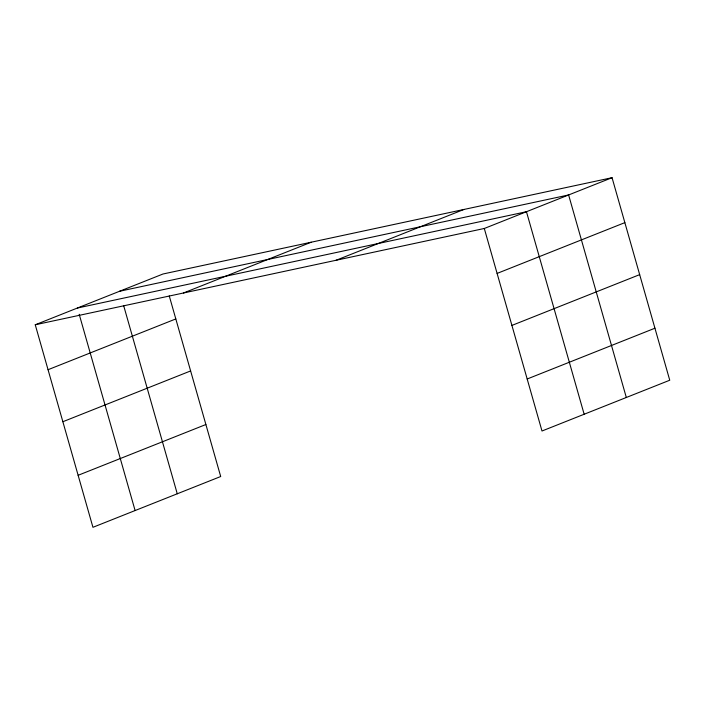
<?xml version="1.0" encoding="UTF-8"?>
<svg xmlns="http://www.w3.org/2000/svg" width="705" height="705" viewBox="0 0 705 705"><rect width="100%" height="100%" fill="white"/><g stroke="black" fill="none" stroke-linecap="round" stroke-linejoin="round"><path stroke-width="1.06" d="M169.262 295.941L220.7 476.518L92.945 527.305L35.25 324.776L163.005 273.998L612.055 177.695L669.75 380.224L541.995 431.002L484.3 228.482L612.055 177.695M183.441 292.998L311.196 242.22M48.055 369.711L175.809 318.933M336.118 260.26L463.872 209.473M62.868 421.722L190.623 370.936M497.104 273.417L624.859 222.63M78.123 475.302L205.886 424.516M511.918 325.419L639.673 274.633M527.181 378.999L654.936 328.213M119.568 291.262L568.618 194.959L626.313 397.488M77.409 308.023L526.459 211.72L584.154 414.249M35.25 324.776L484.3 228.482M123.736 305.891L177.263 493.791M79.198 314.289L135.104 510.543"/></g></svg>
